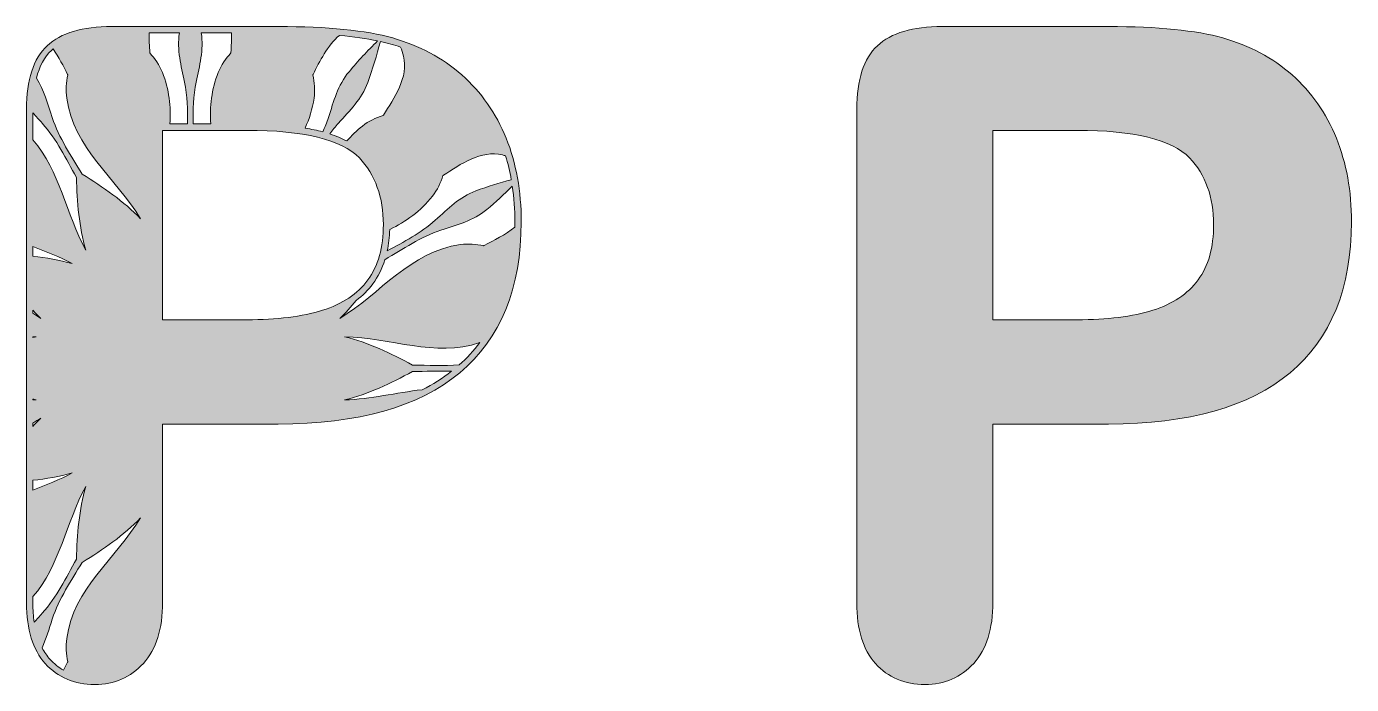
# Model space of a CAD drawing. Extents: x -864 to 2539, y -2536 to -44.
# Drawn here: x 1655 to 2485, y -456 to -44 of the extents above; entities that cross this region are included whole.
import ezdxf

# ---------------------------------------------------------------- set-up
doc = ezdxf.new("R2010")
doc.units = 0
doc.header["$MEASUREMENT"] = 0
doc.layers.add('Layer 1', color=7, linetype='Continuous', lineweight=0)

msp = doc.modelspace()

# ---------------------------------------------------------------- hatches: boundary and pattern name
at = {"layer": 'Layer 1', "true_color": 0x04878f, "transparency": 33554687}
h = msp.add_hatch(color=136, dxfattribs=at)
h.dxf.hatch_style = 2
edge = h.paths.add_edge_path()
edge.add_spline(control_points=[(1941.65, -181.13), (1941.52, -181.18), (1941.47, -181.27), (1941.36, -181.35), (1936.72, -180.2), (1931.79, -179.88), (1926.83, -180.56), (1895.62, -184.85), (1876.73, -211.28), (1851.27, -226.83), (1854.9, -223.33), (1858.33, -219.55), (1861.59, -215.58), (1865.64, -212.54), (1869.14, -209.04), (1872.07, -205.09), (1875.31, -200.71), (1877.79, -195.68), (1879.54, -190.03), (1890.96, -183.2), (1901.9, -175.76), (1914.64, -171.54), (1925.08, -168.11), (1934.66, -165.79), (1943.36, -158.63), (1948.93, -154.04), (1954.21, -149.12), (1959.35, -144.03), (1960.4, -151.2), (1960.93, -158.67), (1960.93, -166.43), (1960.93, -167.53), (1960.92, -168.61), (1960.9, -169.7), (1955.04, -174.46), (1947.82, -177.99), (1941.65, -181.13)], knot_values=[0, 0, 0, 0, 1, 1, 1, 2, 2, 2, 3, 3, 3, 4, 4, 4, 5, 5, 5, 6, 6, 6, 7, 7, 7, 8, 8, 8, 9, 9, 9, 10, 10, 10, 11, 11, 11, 12, 12, 12, 12], degree=3, periodic=0)
edge = h.paths.add_edge_path()
edge.add_spline(control_points=[(1896.8, -255.96), (1883.28, -248.51), (1868.94, -241.86), (1854.33, -238.23), (1882.8, -238.93), (1911.04, -251.2), (1938.92, -241.96), (1935.12, -247.01), (1930.83, -251.67), (1926.04, -255.91), (1916.34, -256.67), (1906.59, -256.09), (1896.8, -255.96)], knot_values=[0, 0, 0, 0, 1, 1, 1, 2, 2, 2, 3, 3, 3, 4, 4, 4, 4], degree=3, periodic=0)
edge = h.paths.add_edge_path()
edge.add_spline(control_points=[(1854.33, -277.79), (1868.94, -274.16), (1883.28, -267.52), (1896.8, -260.07), (1905.01, -259.95), (1913.18, -259.53), (1921.33, -259.84), (1915.76, -264.19), (1909.59, -268.06), (1902.83, -271.44), (1886.76, -273.23), (1870.58, -277.4), (1854.33, -277.79)], knot_values=[0, 0, 0, 0, 1, 1, 1, 2, 2, 2, 3, 3, 3, 4, 4, 4, 4], degree=3, periodic=0)
edge = h.paths.add_edge_path()
edge.add_spline(control_points=[(1671.21, -414.97), (1675.47, -402.1), (1683.03, -391.07), (1689.91, -379.52), (1703.13, -371.53), (1716.04, -362.45), (1726.5, -351.6), (1710.95, -377.06), (1684.52, -395.95), (1680.23, -427.16), (1679.55, -432.12), (1679.87, -437.05), (1681.02, -441.69), (1680.94, -441.79), (1680.85, -441.85), (1680.8, -441.98), (1679.97, -443.61), (1679.11, -445.31), (1678.21, -447.05), (1675.11, -445.24), (1672.28, -442.96), (1669.77, -440.17), (1667.88, -438.07), (1666.24, -435.68), (1664.85, -433.03), (1667.45, -427.33), (1669.13, -421.31), (1671.21, -414.97)], knot_values=[0, 0, 0, 0, 1, 1, 1, 2, 2, 2, 3, 3, 3, 4, 4, 4, 5, 5, 5, 6, 6, 6, 7, 7, 7, 8, 8, 8, 9, 9, 9, 9], degree=3, periodic=0)
edge = h.paths.add_edge_path()
edge.add_spline(control_points=[(1754.09, -78.86), (1755.9, -87.55), (1756.07, -96.29), (1755.93, -105.06), (1755.93, -105.06), (1744.91, -105.06), (1744.91, -105.06), (1745.49, -94.26), (1744.54, -83.51), (1740.18, -72.81), (1738.3, -68.16), (1735.54, -64.06), (1732.23, -60.61), (1732.24, -60.48), (1732.29, -60.39), (1732.29, -60.25), (1732.09, -56.43), (1731.82, -52.27), (1731.83, -48.05), (1731.83, -48.05), (1750.83, -48.05), (1750.83, -48.05), (1749.15, -58.94), (1751.89, -68.26), (1754.09, -78.86)], knot_values=[0, 0, 0, 0, 1, 1, 1, 2, 2, 2, 3, 3, 3, 4, 4, 4, 5, 5, 5, 6, 6, 6, 7, 7, 7, 8, 8, 8, 8], degree=3, periodic=0)
edge = h.paths.add_edge_path()
edge.add_spline(control_points=[(1783.14, -60.61), (1779.82, -64.06), (1777.07, -68.16), (1775.18, -72.81), (1770.82, -83.51), (1769.87, -94.26), (1770.45, -105.06), (1770.45, -105.06), (1759.44, -105.06), (1759.44, -105.06), (1759.29, -96.29), (1759.47, -87.55), (1761.28, -78.86), (1763.48, -68.26), (1766.21, -58.94), (1764.53, -48.05), (1764.53, -48.05), (1783.53, -48.05), (1783.53, -48.05), (1783.54, -52.27), (1783.28, -56.43), (1783.07, -60.25), (1783.07, -60.39), (1783.12, -60.48), (1783.14, -60.61)], knot_values=[0, 0, 0, 0, 1, 1, 1, 2, 2, 2, 3, 3, 3, 4, 4, 4, 5, 5, 5, 6, 6, 6, 7, 7, 7, 8, 8, 8, 8], degree=3, periodic=0)
edge = h.paths.add_edge_path()
edge.add_spline(control_points=[(1857.06, -72.33), (1849.91, -81.03), (1847.59, -90.62), (1844.15, -101.05), (1843.13, -104.13), (1841.92, -107.1), (1840.58, -110), (1837.16, -109.09), (1833.49, -108.3), (1829.55, -107.64), (1832.23, -101.83), (1834.2, -95.64), (1835.14, -88.87), (1835.81, -83.91), (1835.49, -78.97), (1834.34, -74.33), (1834.42, -74.23), (1834.51, -74.18), (1834.57, -74.04), (1838.72, -65.86), (1843.57, -55.85), (1851.05, -49.61), (1860.01, -50.43), (1867.99, -51.58), (1874.96, -53.05), (1868.7, -59.22), (1862.64, -65.56), (1857.06, -72.33)], knot_values=[0, 0, 0, 0, 1, 1, 1, 2, 2, 2, 3, 3, 3, 4, 4, 4, 5, 5, 5, 6, 6, 6, 7, 7, 7, 8, 8, 8, 9, 9, 9, 9], degree=3, periodic=0)
edge = h.paths.add_edge_path()
edge.add_spline(control_points=[(1891.24, -62.54), (1894.47, -75.75), (1885.36, -89), (1878.56, -99.45), (1878.48, -99.56), (1878.42, -99.68), (1878.37, -99.8), (1873.8, -101.13), (1869.38, -103.3), (1865.44, -106.37), (1861.77, -109.22), (1858.58, -112.36), (1855.74, -115.72), (1852.57, -114.05), (1849.01, -112.58), (1845.06, -111.31), (1846.72, -109.02), (1848.47, -106.79), (1850.38, -104.66), (1857.69, -96.46), (1864.85, -89.66), (1868.8, -79.11), (1871.94, -70.72), (1874.44, -62.11), (1876.7, -53.41), (1879.03, -53.94), (1881.24, -54.49), (1883.33, -55.09), (1885.37, -55.66), (1887.37, -56.27), (1889.35, -56.94), (1890.11, -58.7), (1890.76, -60.56), (1891.24, -62.54)], knot_values=[0, 0, 0, 0, 1, 1, 1, 2, 2, 2, 3, 3, 3, 4, 4, 4, 5, 5, 5, 6, 6, 6, 7, 7, 7, 8, 8, 8, 9, 9, 9, 10, 10, 10, 11, 11, 11, 11], degree=3, periodic=0)
edge = h.paths.add_edge_path()
edge.add_spline(control_points=[(1882.53, -171.11), (1892.65, -166.1), (1901.94, -159.77), (1909.33, -150.25), (1912.39, -146.31), (1914.56, -141.9), (1915.89, -137.32), (1916.01, -137.27), (1916.13, -137.22), (1916.25, -137.14), (1926.7, -130.34), (1939.94, -121.23), (1953.16, -124.45), (1953.83, -124.62), (1954.49, -124.82), (1955.14, -125.02), (1956.6, -129.81), (1957.79, -134.79), (1958.7, -139.94), (1951.22, -141.96), (1943.82, -144.19), (1936.59, -146.9), (1926.03, -150.85), (1919.23, -158.01), (1911.04, -165.31), (1902.03, -173.36), (1891.45, -178.82), (1880.96, -184.56), (1881.85, -180.37), (1882.37, -175.88), (1882.53, -171.11)], knot_values=[0, 0, 0, 0, 1, 1, 1, 2, 2, 2, 3, 3, 3, 4, 4, 4, 5, 5, 5, 6, 6, 6, 7, 7, 7, 8, 8, 8, 9, 9, 9, 10, 10, 10, 10], degree=3, periodic=0)
edge = h.paths.add_edge_path()
edge.add_spline(control_points=[(1793.04, -227.62), (1793.04, -227.62), (1740.32, -227.62), (1740.32, -227.62), (1740.32, -227.62), (1740.32, -109.06), (1740.32, -109.06), (1740.32, -109.06), (1793.04, -109.06), (1793.04, -109.06), (1828.6, -109.06), (1852.33, -114.84), (1863.53, -126.21), (1873.51, -136.9), (1878.58, -150.98), (1878.58, -168.07), (1878.58, -182.33), (1875.31, -193.99), (1868.85, -202.72), (1862.39, -211.45), (1852.84, -217.83), (1840.45, -221.69), (1827.85, -225.63), (1811.9, -227.62), (1793.04, -227.62)], knot_values=[0, 0, 0, 0, 1, 1, 1, 2, 2, 2, 3, 3, 3, 4, 4, 4, 5, 5, 5, 6, 6, 6, 7, 7, 7, 8, 8, 8, 8], degree=3, periodic=0)
edge = h.paths.add_edge_path()
edge.add_spline(control_points=[(1671.82, -58.07), (1675.38, -63.21), (1678.22, -68.98), (1680.8, -74.04), (1680.85, -74.18), (1680.94, -74.23), (1681.02, -74.33), (1679.87, -78.97), (1679.55, -83.91), (1680.23, -88.87), (1684.52, -120.07), (1710.95, -138.97), (1726.5, -164.42), (1716.04, -153.58), (1703.13, -144.5), (1689.91, -136.5), (1683.03, -124.95), (1675.47, -113.92), (1671.21, -101.05), (1668.3, -92.2), (1666.18, -83.97), (1661.24, -76.36), (1663.15, -68.94), (1666.32, -63.13), (1670.74, -59), (1671.08, -58.68), (1671.45, -58.37), (1671.82, -58.07)], knot_values=[0, 0, 0, 0, 1, 1, 1, 2, 2, 2, 3, 3, 3, 4, 4, 4, 5, 5, 5, 6, 6, 6, 7, 7, 7, 8, 8, 8, 9, 9, 9, 9], degree=3, periodic=0)
edge = h.paths.add_edge_path()
edge.add_spline(control_points=[(1659.07, -98.12), (1660.99, -100.27), (1662.98, -102.41), (1664.98, -104.66), (1674.01, -114.76), (1679.78, -126.84), (1686.34, -138.56), (1686.66, -153.94), (1688.05, -169.59), (1692.17, -184.02), (1679.94, -161.48), (1675.84, -134.46), (1659.07, -115.08), (1659.07, -115.08), (1659.07, -98.12), (1659.07, -98.12)], knot_values=[0, 0, 0, 0, 1, 1, 1, 2, 2, 2, 3, 3, 3, 4, 4, 4, 5, 5, 5, 5], degree=3, periodic=0)
edge = h.paths.add_edge_path()
edge.add_spline(control_points=[(1659.07, -181.83), (1667.48, -184.98), (1675.86, -188.25), (1683.69, -192.5), (1675.77, -190.24), (1667.48, -188.8), (1659.07, -187.91), (1659.07, -187.91), (1659.07, -181.83), (1659.07, -181.83)], knot_values=[0, 0, 0, 0, 1, 1, 1, 2, 2, 2, 3, 3, 3, 3], degree=3, periodic=0)
edge = h.paths.add_edge_path()
edge.add_spline(control_points=[(1659.07, -221.67), (1660.7, -223.44), (1662.37, -225.17), (1664.09, -226.83), (1662.39, -225.79), (1660.72, -224.7), (1659.07, -223.57), (1659.07, -223.57), (1659.07, -221.67), (1659.07, -221.67)], knot_values=[0, 0, 0, 0, 1, 1, 1, 2, 2, 2, 3, 3, 3, 3], degree=3, periodic=0)
edge = h.paths.add_edge_path()
edge.add_spline(control_points=[(1659.07, -238.3), (1659.72, -238.28), (1660.38, -238.25), (1661.03, -238.23), (1660.38, -238.39), (1659.72, -238.57), (1659.07, -238.74), (1659.07, -238.74), (1659.07, -238.3), (1659.07, -238.3)], knot_values=[0, 0, 0, 0, 1, 1, 1, 2, 2, 2, 3, 3, 3, 3], degree=3, periodic=0)
edge = h.paths.add_edge_path()
edge.add_spline(control_points=[(1659.07, -277.28), (1659.72, -277.45), (1660.38, -277.63), (1661.03, -277.79), (1660.38, -277.78), (1659.72, -277.75), (1659.07, -277.72), (1659.07, -277.72), (1659.07, -277.28), (1659.07, -277.28)], knot_values=[0, 0, 0, 0, 1, 1, 1, 2, 2, 2, 3, 3, 3, 3], degree=3, periodic=0)
edge = h.paths.add_edge_path()
edge.add_spline(control_points=[(1659.07, -292.45), (1660.72, -291.33), (1662.39, -290.23), (1664.09, -289.19), (1662.37, -290.85), (1660.7, -292.58), (1659.07, -294.35), (1659.07, -294.35), (1659.07, -292.45), (1659.07, -292.45)], knot_values=[0, 0, 0, 0, 1, 1, 1, 2, 2, 2, 3, 3, 3, 3], degree=3, periodic=0)
edge = h.paths.add_edge_path()
edge.add_spline(control_points=[(1659.07, -328.11), (1667.48, -327.22), (1675.77, -325.78), (1683.69, -323.52), (1675.86, -327.77), (1667.48, -331.04), (1659.07, -334.2), (1659.07, -334.2), (1659.07, -328.11), (1659.07, -328.11)], knot_values=[0, 0, 0, 0, 1, 1, 1, 2, 2, 2, 3, 3, 3, 3], degree=3, periodic=0)
edge = h.paths.add_edge_path()
edge.add_spline(control_points=[(1659.07, -404.98), (1659.07, -404.98), (1659.07, -400.95), (1659.07, -400.95), (1675.84, -381.56), (1679.94, -354.54), (1692.17, -332), (1688.05, -346.43), (1686.66, -362.09), (1686.34, -377.47), (1679.78, -389.19), (1674.01, -401.26), (1664.98, -411.37), (1663.27, -413.29), (1661.56, -415.14), (1659.91, -416.97), (1659.36, -413.25), (1659.07, -409.26), (1659.07, -404.98)], knot_values=[0, 0, 0, 0, 1, 1, 1, 2, 2, 2, 3, 3, 3, 4, 4, 4, 5, 5, 5, 6, 6, 6, 6], degree=3, periodic=0)
edge = h.paths.add_edge_path()
edge.add_spline(control_points=[(1955.48, -113.97), (1949.19, -98.43), (1939.85, -85.11), (1927.73, -74.37), (1915.61, -63.64), (1901.03, -55.86), (1884.41, -51.24), (1867.71, -46.47), (1843.59, -44.05), (1812.73, -44.05), (1812.73, -44.05), (1708.5, -44.05), (1708.5, -44.05), (1690.19, -44.05), (1676.57, -48.1), (1668.02, -56.08), (1659.43, -64.1), (1655.07, -77.48), (1655.07, -95.84), (1655.07, -95.84), (1655.07, -404.98), (1655.07, -404.98), (1655.07, -421.47), (1659.02, -434.21), (1666.8, -442.84), (1674.64, -451.54), (1685.08, -455.95), (1697.83, -455.95), (1710.03, -455.95), (1720.29, -451.5), (1728.31, -442.72), (1736.28, -433.99), (1740.32, -421.11), (1740.32, -404.44), (1740.32, -404.44), (1740.32, -292.9), (1740.32, -292.9), (1740.32, -292.9), (1812.73, -292.9), (1812.73, -292.9), (1862.77, -292.9), (1901.04, -282.11), (1926.46, -260.84), (1951.98, -239.47), (1964.93, -207.71), (1964.93, -166.43), (1964.93, -147.11), (1961.75, -129.46), (1955.48, -113.97)], knot_values=[0, 0, 0, 0, 1, 1, 1, 2, 2, 2, 3, 3, 3, 4, 4, 4, 5, 5, 5, 6, 6, 6, 7, 7, 7, 8, 8, 8, 9, 9, 9, 10, 10, 10, 11, 11, 11, 12, 12, 12, 13, 13, 13, 14, 14, 14, 15, 15, 15, 16, 16, 16, 16], degree=3, periodic=0)
at = {"layer": 'Layer 1', "true_color": 0x005978, "transparency": 33554687}
h = msp.add_hatch(color=146, dxfattribs=at)
h.dxf.hatch_style = 2
edge = h.paths.add_edge_path()
edge.add_spline(control_points=[(2388.85, -202.72), (2382.39, -211.45), (2372.84, -217.83), (2360.45, -221.69), (2347.85, -225.63), (2331.9, -227.62), (2313.04, -227.62), (2313.04, -227.62), (2260.32, -227.62), (2260.32, -227.62), (2260.32, -227.62), (2260.32, -109.06), (2260.32, -109.06), (2260.32, -109.06), (2313.04, -109.06), (2313.04, -109.06), (2348.6, -109.06), (2372.33, -114.84), (2383.53, -126.21), (2393.51, -136.9), (2398.58, -150.98), (2398.58, -168.07), (2398.58, -182.33), (2395.31, -193.99), (2388.85, -202.72)], knot_values=[0, 0, 0, 0, 1, 1, 1, 2, 2, 2, 3, 3, 3, 4, 4, 4, 5, 5, 5, 6, 6, 6, 7, 7, 7, 8, 8, 8, 8], degree=3, periodic=0)
edge = h.paths.add_edge_path()
edge.add_spline(control_points=[(2475.48, -113.97), (2469.19, -98.43), (2459.85, -85.11), (2447.73, -74.37), (2435.61, -63.64), (2421.03, -55.86), (2404.41, -51.24), (2387.71, -46.47), (2363.59, -44.05), (2332.73, -44.05), (2332.73, -44.05), (2228.5, -44.05), (2228.5, -44.05), (2210.19, -44.05), (2196.57, -48.1), (2188.02, -56.08), (2179.43, -64.1), (2175.07, -77.48), (2175.07, -95.84), (2175.07, -95.84), (2175.07, -404.98), (2175.07, -404.98), (2175.07, -421.47), (2179.02, -434.21), (2186.8, -442.84), (2194.64, -451.54), (2205.08, -455.95), (2217.83, -455.95), (2230.03, -455.95), (2240.29, -451.5), (2248.31, -442.72), (2256.28, -433.99), (2260.32, -421.11), (2260.32, -404.44), (2260.32, -404.44), (2260.32, -292.9), (2260.32, -292.9), (2260.32, -292.9), (2332.73, -292.9), (2332.73, -292.9), (2382.77, -292.9), (2421.04, -282.11), (2446.46, -260.84), (2471.98, -239.47), (2484.93, -207.71), (2484.93, -166.43), (2484.93, -147.11), (2481.75, -129.46), (2475.48, -113.97)], knot_values=[0, 0, 0, 0, 1, 1, 1, 2, 2, 2, 3, 3, 3, 4, 4, 4, 5, 5, 5, 6, 6, 6, 7, 7, 7, 8, 8, 8, 9, 9, 9, 10, 10, 10, 11, 11, 11, 12, 12, 12, 13, 13, 13, 14, 14, 14, 15, 15, 15, 16, 16, 16, 16], degree=3, periodic=0)

# ---------------------------------------------------------------- linework, layer by layer
at = {"layer": 'Layer 1'}
for points, knots in [([(1955.48, -113.97), (1949.19, -98.43), (1939.85, -85.11), (1927.73, -74.37), (1915.61, -63.64), (1901.03, -55.86), (1884.41, -51.24), (1867.71, -46.47), (1843.59, -44.05), (1812.73, -44.05), (1812.73, -44.05), (1708.5, -44.05), (1708.5, -44.05), (1690.19, -44.05), (1676.57, -48.1), (1668.02, -56.08), (1659.43, -64.1), (1655.07, -77.48), (1655.07, -95.84), (1655.07, -95.84), (1655.07, -404.98), (1655.07, -404.98), (1655.07, -421.47), (1659.02, -434.21), (1666.8, -442.84), (1674.64, -451.54), (1685.08, -455.95), (1697.83, -455.95), (1710.03, -455.95), (1720.29, -451.5), (1728.31, -442.72), (1736.28, -433.99), (1740.32, -421.11), (1740.32, -404.44), (1740.32, -404.44), (1740.32, -292.9), (1740.32, -292.9), (1740.32, -292.9), (1812.73, -292.9), (1812.73, -292.9), (1862.77, -292.9), (1901.04, -282.11), (1926.46, -260.84), (1951.98, -239.47), (1964.93, -207.71), (1964.93, -166.43), (1964.93, -147.11), (1961.75, -129.46), (1955.48, -113.97)], [0, 0, 0, 0, 1, 1, 1, 2, 2, 2, 3, 3, 3, 4, 4, 4, 5, 5, 5, 6, 6, 6, 7, 7, 7, 8, 8, 8, 9, 9, 9, 10, 10, 10, 11, 11, 11, 12, 12, 12, 13, 13, 13, 14, 14, 14, 15, 15, 15, 16, 16, 16, 16]), ([(1754.09, -78.86), (1755.9, -87.55), (1756.07, -96.29), (1755.93, -105.06), (1755.93, -105.06), (1744.91, -105.06), (1744.91, -105.06), (1745.49, -94.26), (1744.54, -83.51), (1740.18, -72.81), (1738.3, -68.16), (1735.54, -64.06), (1732.23, -60.61), (1732.24, -60.48), (1732.29, -60.39), (1732.29, -60.25), (1732.09, -56.43), (1731.82, -52.27), (1731.83, -48.05), (1731.83, -48.05), (1750.83, -48.05), (1750.83, -48.05), (1749.15, -58.94), (1751.89, -68.26), (1754.09, -78.86)], [0, 0, 0, 0, 1, 1, 1, 2, 2, 2, 3, 3, 3, 4, 4, 4, 5, 5, 5, 6, 6, 6, 7, 7, 7, 8, 8, 8, 8]), ([(1783.14, -60.61), (1779.82, -64.06), (1777.07, -68.16), (1775.18, -72.81), (1770.82, -83.51), (1769.87, -94.26), (1770.45, -105.06), (1770.45, -105.06), (1759.44, -105.06), (1759.44, -105.06), (1759.29, -96.29), (1759.47, -87.55), (1761.28, -78.86), (1763.48, -68.26), (1766.21, -58.94), (1764.53, -48.05), (1764.53, -48.05), (1783.53, -48.05), (1783.53, -48.05), (1783.54, -52.27), (1783.28, -56.43), (1783.07, -60.25), (1783.07, -60.39), (1783.12, -60.48), (1783.14, -60.61)], [0, 0, 0, 0, 1, 1, 1, 2, 2, 2, 3, 3, 3, 4, 4, 4, 5, 5, 5, 6, 6, 6, 7, 7, 7, 8, 8, 8, 8]), ([(1857.06, -72.33), (1849.91, -81.03), (1847.59, -90.62), (1844.15, -101.05), (1843.13, -104.13), (1841.92, -107.1), (1840.58, -110), (1837.16, -109.09), (1833.49, -108.3), (1829.55, -107.64), (1832.23, -101.83), (1834.2, -95.64), (1835.14, -88.87), (1835.81, -83.91), (1835.49, -78.97), (1834.34, -74.33), (1834.42, -74.23), (1834.51, -74.18), (1834.57, -74.04), (1838.72, -65.86), (1843.57, -55.85), (1851.05, -49.61), (1860.01, -50.43), (1867.99, -51.58), (1874.96, -53.05), (1868.7, -59.22), (1862.64, -65.56), (1857.06, -72.33)], [0, 0, 0, 0, 1, 1, 1, 2, 2, 2, 3, 3, 3, 4, 4, 4, 5, 5, 5, 6, 6, 6, 7, 7, 7, 8, 8, 8, 9, 9, 9, 9]), ([(2475.48, -113.97), (2469.19, -98.43), (2459.85, -85.11), (2447.73, -74.37), (2435.61, -63.64), (2421.03, -55.86), (2404.41, -51.24), (2387.71, -46.47), (2363.59, -44.05), (2332.73, -44.05), (2332.73, -44.05), (2228.5, -44.05), (2228.5, -44.05), (2210.19, -44.05), (2196.57, -48.1), (2188.02, -56.08), (2179.43, -64.1), (2175.07, -77.48), (2175.07, -95.84), (2175.07, -95.84), (2175.07, -404.98), (2175.07, -404.98), (2175.07, -421.47), (2179.02, -434.21), (2186.8, -442.84), (2194.64, -451.54), (2205.08, -455.95), (2217.83, -455.95), (2230.03, -455.95), (2240.29, -451.5), (2248.31, -442.72), (2256.28, -433.99), (2260.32, -421.11), (2260.32, -404.44), (2260.32, -404.44), (2260.32, -292.9), (2260.32, -292.9), (2260.32, -292.9), (2332.73, -292.9), (2332.73, -292.9), (2382.77, -292.9), (2421.04, -282.11), (2446.46, -260.84), (2471.98, -239.47), (2484.93, -207.71), (2484.93, -166.43), (2484.93, -147.11), (2481.75, -129.46), (2475.48, -113.97)], [0, 0, 0, 0, 1, 1, 1, 2, 2, 2, 3, 3, 3, 4, 4, 4, 5, 5, 5, 6, 6, 6, 7, 7, 7, 8, 8, 8, 9, 9, 9, 10, 10, 10, 11, 11, 11, 12, 12, 12, 13, 13, 13, 14, 14, 14, 15, 15, 15, 16, 16, 16, 16]), ([(1671.82, -58.07), (1675.38, -63.21), (1678.22, -68.98), (1680.8, -74.04), (1680.85, -74.18), (1680.94, -74.23), (1681.02, -74.33), (1679.87, -78.97), (1679.55, -83.91), (1680.23, -88.87), (1684.52, -120.07), (1710.95, -138.97), (1726.5, -164.42), (1716.04, -153.58), (1703.13, -144.5), (1689.91, -136.5), (1683.03, -124.95), (1675.47, -113.92), (1671.21, -101.05), (1668.3, -92.2), (1666.18, -83.97), (1661.24, -76.36), (1663.15, -68.94), (1666.32, -63.13), (1670.74, -59), (1671.08, -58.68), (1671.45, -58.37), (1671.82, -58.07)], [0, 0, 0, 0, 1, 1, 1, 2, 2, 2, 3, 3, 3, 4, 4, 4, 5, 5, 5, 6, 6, 6, 7, 7, 7, 8, 8, 8, 9, 9, 9, 9]), ([(1891.24, -62.54), (1894.47, -75.75), (1885.36, -89), (1878.56, -99.45), (1878.48, -99.56), (1878.42, -99.68), (1878.37, -99.8), (1873.8, -101.13), (1869.38, -103.3), (1865.44, -106.37), (1861.77, -109.22), (1858.58, -112.36), (1855.74, -115.72), (1852.57, -114.05), (1849.01, -112.58), (1845.06, -111.31), (1846.72, -109.02), (1848.47, -106.79), (1850.38, -104.66), (1857.69, -96.46), (1864.85, -89.66), (1868.8, -79.11), (1871.94, -70.72), (1874.44, -62.11), (1876.7, -53.41), (1879.03, -53.94), (1881.24, -54.49), (1883.33, -55.09), (1885.37, -55.66), (1887.37, -56.27), (1889.35, -56.94), (1890.11, -58.7), (1890.76, -60.56), (1891.24, -62.54)], [0, 0, 0, 0, 1, 1, 1, 2, 2, 2, 3, 3, 3, 4, 4, 4, 5, 5, 5, 6, 6, 6, 7, 7, 7, 8, 8, 8, 9, 9, 9, 10, 10, 10, 11, 11, 11, 11]), ([(1659.07, -98.12), (1660.99, -100.27), (1662.98, -102.41), (1664.98, -104.66), (1674.01, -114.76), (1679.78, -126.84), (1686.34, -138.56), (1686.66, -153.94), (1688.05, -169.59), (1692.17, -184.02), (1679.94, -161.48), (1675.84, -134.46), (1659.07, -115.08), (1659.07, -115.08), (1659.07, -98.12), (1659.07, -98.12)], [0, 0, 0, 0, 1, 1, 1, 2, 2, 2, 3, 3, 3, 4, 4, 4, 5, 5, 5, 5]), ([(1793.04, -227.62), (1793.04, -227.62), (1740.32, -227.62), (1740.32, -227.62), (1740.32, -227.62), (1740.32, -109.06), (1740.32, -109.06), (1740.32, -109.06), (1793.04, -109.06), (1793.04, -109.06), (1828.6, -109.06), (1852.33, -114.84), (1863.53, -126.21), (1873.51, -136.9), (1878.58, -150.98), (1878.58, -168.07), (1878.58, -182.33), (1875.31, -193.99), (1868.85, -202.72), (1862.39, -211.45), (1852.84, -217.83), (1840.45, -221.69), (1827.85, -225.63), (1811.9, -227.62), (1793.04, -227.62)], [0, 0, 0, 0, 1, 1, 1, 2, 2, 2, 3, 3, 3, 4, 4, 4, 5, 5, 5, 6, 6, 6, 7, 7, 7, 8, 8, 8, 8]), ([(2388.85, -202.72), (2382.39, -211.45), (2372.84, -217.83), (2360.45, -221.69), (2347.85, -225.63), (2331.9, -227.62), (2313.04, -227.62), (2313.04, -227.62), (2260.32, -227.62), (2260.32, -227.62), (2260.32, -227.62), (2260.32, -109.06), (2260.32, -109.06), (2260.32, -109.06), (2313.04, -109.06), (2313.04, -109.06), (2348.6, -109.06), (2372.33, -114.84), (2383.53, -126.21), (2393.51, -136.9), (2398.58, -150.98), (2398.58, -168.07), (2398.58, -182.33), (2395.31, -193.99), (2388.85, -202.72)], [0, 0, 0, 0, 1, 1, 1, 2, 2, 2, 3, 3, 3, 4, 4, 4, 5, 5, 5, 6, 6, 6, 7, 7, 7, 8, 8, 8, 8]), ([(1882.53, -171.11), (1892.65, -166.1), (1901.94, -159.77), (1909.33, -150.25), (1912.39, -146.31), (1914.56, -141.9), (1915.89, -137.32), (1916.01, -137.27), (1916.13, -137.22), (1916.25, -137.14), (1926.7, -130.34), (1939.94, -121.23), (1953.16, -124.45), (1953.83, -124.62), (1954.49, -124.82), (1955.14, -125.02), (1956.6, -129.81), (1957.79, -134.79), (1958.7, -139.94), (1951.22, -141.96), (1943.82, -144.19), (1936.59, -146.9), (1926.03, -150.85), (1919.23, -158.01), (1911.04, -165.31), (1902.03, -173.36), (1891.45, -178.82), (1880.96, -184.56), (1881.85, -180.37), (1882.37, -175.88), (1882.53, -171.11)], [0, 0, 0, 0, 1, 1, 1, 2, 2, 2, 3, 3, 3, 4, 4, 4, 5, 5, 5, 6, 6, 6, 7, 7, 7, 8, 8, 8, 9, 9, 9, 10, 10, 10, 10]), ([(1941.65, -181.13), (1941.52, -181.18), (1941.47, -181.27), (1941.36, -181.35), (1936.72, -180.2), (1931.79, -179.88), (1926.83, -180.56), (1895.62, -184.85), (1876.73, -211.28), (1851.27, -226.83), (1854.9, -223.33), (1858.33, -219.55), (1861.59, -215.58), (1865.64, -212.54), (1869.14, -209.04), (1872.07, -205.09), (1875.31, -200.71), (1877.79, -195.68), (1879.54, -190.03), (1890.96, -183.2), (1901.9, -175.76), (1914.64, -171.54), (1925.08, -168.11), (1934.66, -165.79), (1943.36, -158.63), (1948.93, -154.04), (1954.21, -149.12), (1959.35, -144.03), (1960.4, -151.2), (1960.93, -158.67), (1960.93, -166.43), (1960.93, -167.53), (1960.92, -168.61), (1960.9, -169.7), (1955.04, -174.46), (1947.82, -177.99), (1941.65, -181.13)], [0, 0, 0, 0, 1, 1, 1, 2, 2, 2, 3, 3, 3, 4, 4, 4, 5, 5, 5, 6, 6, 6, 7, 7, 7, 8, 8, 8, 9, 9, 9, 10, 10, 10, 11, 11, 11, 12, 12, 12, 12]), ([(1659.07, -181.83), (1667.48, -184.98), (1675.86, -188.25), (1683.69, -192.5), (1675.77, -190.24), (1667.48, -188.8), (1659.07, -187.91), (1659.07, -187.91), (1659.07, -181.83), (1659.07, -181.83)], [0, 0, 0, 0, 1, 1, 1, 2, 2, 2, 3, 3, 3, 3]), ([(1659.07, -221.67), (1660.7, -223.44), (1662.37, -225.17), (1664.09, -226.83), (1662.39, -225.79), (1660.72, -224.7), (1659.07, -223.57), (1659.07, -223.57), (1659.07, -221.67), (1659.07, -221.67)], [0, 0, 0, 0, 1, 1, 1, 2, 2, 2, 3, 3, 3, 3]), ([(1659.07, -238.3), (1659.72, -238.28), (1660.38, -238.25), (1661.03, -238.23), (1660.38, -238.39), (1659.72, -238.57), (1659.07, -238.74), (1659.07, -238.74), (1659.07, -238.3), (1659.07, -238.3)], [0, 0, 0, 0, 1, 1, 1, 2, 2, 2, 3, 3, 3, 3]), ([(1896.8, -255.96), (1883.28, -248.51), (1868.94, -241.86), (1854.33, -238.23), (1882.8, -238.93), (1911.04, -251.2), (1938.92, -241.96), (1935.12, -247.01), (1930.83, -251.67), (1926.04, -255.91), (1916.34, -256.67), (1906.59, -256.09), (1896.8, -255.96)], [0, 0, 0, 0, 1, 1, 1, 2, 2, 2, 3, 3, 3, 4, 4, 4, 4]), ([(1854.33, -277.79), (1868.94, -274.16), (1883.28, -267.52), (1896.8, -260.07), (1905.01, -259.95), (1913.18, -259.53), (1921.33, -259.84), (1915.76, -264.19), (1909.59, -268.06), (1902.83, -271.44), (1886.76, -273.23), (1870.58, -277.4), (1854.33, -277.79)], [0, 0, 0, 0, 1, 1, 1, 2, 2, 2, 3, 3, 3, 4, 4, 4, 4]), ([(1659.07, -277.28), (1659.72, -277.45), (1660.38, -277.63), (1661.03, -277.79), (1660.38, -277.78), (1659.72, -277.75), (1659.07, -277.72), (1659.07, -277.72), (1659.07, -277.28), (1659.07, -277.28)], [0, 0, 0, 0, 1, 1, 1, 2, 2, 2, 3, 3, 3, 3]), ([(1659.07, -292.45), (1660.72, -291.33), (1662.39, -290.23), (1664.09, -289.19), (1662.37, -290.85), (1660.7, -292.58), (1659.07, -294.35), (1659.07, -294.35), (1659.07, -292.45), (1659.07, -292.45)], [0, 0, 0, 0, 1, 1, 1, 2, 2, 2, 3, 3, 3, 3]), ([(1659.07, -328.11), (1667.48, -327.22), (1675.77, -325.78), (1683.69, -323.52), (1675.86, -327.77), (1667.48, -331.04), (1659.07, -334.2), (1659.07, -334.2), (1659.07, -328.11), (1659.07, -328.11)], [0, 0, 0, 0, 1, 1, 1, 2, 2, 2, 3, 3, 3, 3]), ([(1659.07, -404.98), (1659.07, -404.98), (1659.07, -400.95), (1659.07, -400.95), (1675.84, -381.56), (1679.94, -354.54), (1692.17, -332), (1688.05, -346.43), (1686.66, -362.09), (1686.34, -377.47), (1679.78, -389.19), (1674.01, -401.26), (1664.98, -411.37), (1663.27, -413.29), (1661.56, -415.14), (1659.91, -416.97), (1659.36, -413.25), (1659.07, -409.26), (1659.07, -404.98)], [0, 0, 0, 0, 1, 1, 1, 2, 2, 2, 3, 3, 3, 4, 4, 4, 5, 5, 5, 6, 6, 6, 6]), ([(1671.21, -414.97), (1675.47, -402.1), (1683.03, -391.07), (1689.91, -379.52), (1703.13, -371.53), (1716.04, -362.45), (1726.5, -351.6), (1710.95, -377.06), (1684.52, -395.95), (1680.23, -427.16), (1679.55, -432.12), (1679.87, -437.05), (1681.02, -441.69), (1680.94, -441.79), (1680.85, -441.85), (1680.8, -441.98), (1679.97, -443.61), (1679.11, -445.31), (1678.21, -447.05), (1675.11, -445.24), (1672.28, -442.96), (1669.77, -440.17), (1667.88, -438.07), (1666.24, -435.68), (1664.85, -433.03), (1667.45, -427.33), (1669.13, -421.31), (1671.21, -414.97)], [0, 0, 0, 0, 1, 1, 1, 2, 2, 2, 3, 3, 3, 4, 4, 4, 5, 5, 5, 6, 6, 6, 7, 7, 7, 8, 8, 8, 9, 9, 9, 9])]:
    msp.add_open_spline(points, degree=3, knots=knots, dxfattribs=at)

doc.saveas('drawing.dxf')
